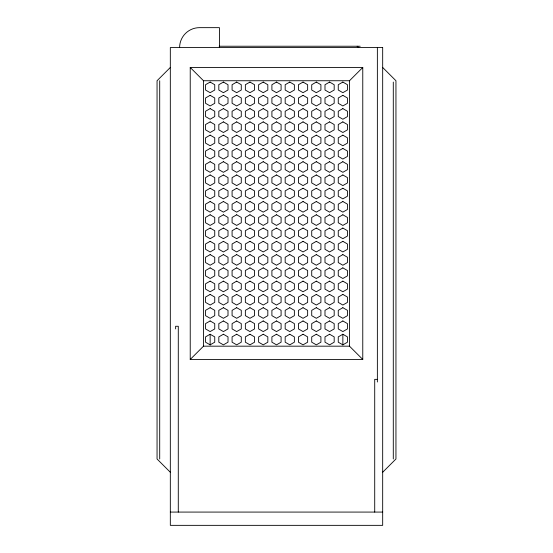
<?xml version="1.0" encoding="UTF-8"?>
<svg xmlns="http://www.w3.org/2000/svg" width="553" height="553" viewBox="0 0 553 553"><rect width="100%" height="100%" fill="white"/><g stroke="black" fill="none" stroke-linecap="round" stroke-linejoin="round"><path stroke-width="0.83" d="M170.324 67.466L157.052 80.738L157.052 458.99L170.324 472.262M362.768 359.45L349.496 346.178L349.496 80.738L362.768 67.466L190.232 67.466L190.232 359.45L362.768 359.45L362.768 67.466M190.232 359.45L203.504 346.178L203.504 80.738L190.232 67.466M382.676 472.262L395.948 458.99L395.948 80.738L382.676 67.466M219.147 46.231L360.203 46.231M203.504 80.738L349.496 80.738M203.504 346.178L349.496 346.178M377.367 379.358L374.713 379.358L374.713 512.078M170.324 512.078L382.676 512.078M357.141 46.231L358.786 47.558M393.294 82.065L393.294 458.99M377.367 47.558L377.367 382.012M342.86 334.634L342.86 344.982M219.43 47.558L219.43 27.65L199.522 27.65A19.908 19.908 0 0 0 179.614 47.558M210.14 334.634L210.14 344.982M178.287 512.078L178.287 326.27L175.633 326.27L175.633 328.924M159.706 80.738L159.706 458.99M210.14 82.065L205.543 84.72L205.543 90.028L210.14 92.683L214.737 90.028L214.737 84.72L210.14 82.065M223.412 82.065L218.815 84.72L218.815 90.028L223.412 92.683L228.009 90.028L228.009 84.72L223.412 82.065M210.14 95.337L205.543 97.992L205.543 103.3L210.14 105.955L214.737 103.3L214.737 97.992L210.14 95.337M236.684 82.065L232.087 84.72L232.087 90.028L236.684 92.683L241.281 90.028L241.281 84.72L236.684 82.065M223.412 95.337L218.815 97.992L218.815 103.3L223.412 105.955L228.009 103.3L228.009 97.992L223.412 95.337M249.956 82.065L245.359 84.72L245.359 90.028L249.956 92.683L254.553 90.028L254.553 84.72L249.956 82.065M210.14 108.609L205.543 111.264L205.543 116.572L210.14 119.227L214.737 116.572L214.737 111.264L210.14 108.609M236.684 95.337L232.087 97.992L232.087 103.3L236.684 105.955L241.281 103.3L241.281 97.992L236.684 95.337M263.228 82.065L258.631 84.72L258.631 90.028L263.228 92.683L267.825 90.028L267.825 84.72L263.228 82.065M223.412 108.609L218.815 111.264L218.815 116.572L223.412 119.227L228.009 116.572L228.009 111.264L223.412 108.609M249.956 95.337L245.359 97.992L245.359 103.3L249.956 105.955L254.553 103.3L254.553 97.992L249.956 95.337M276.5 82.065L271.903 84.72L271.903 90.028L276.5 92.683L281.097 90.028L281.097 84.72L276.5 82.065M210.14 121.881L205.543 124.536L205.543 129.844L210.14 132.499L214.737 129.844L214.737 124.536L210.14 121.881M236.684 108.609L232.087 111.264L232.087 116.572L236.684 119.227L241.281 116.572L241.281 111.264L236.684 108.609M263.228 95.337L258.631 97.992L258.631 103.3L263.228 105.955L267.825 103.3L267.825 97.992L263.228 95.337M289.772 82.065L285.175 84.72L285.175 90.028L289.772 92.683L294.369 90.028L294.369 84.72L289.772 82.065M223.412 121.881L218.815 124.536L218.815 129.844L223.412 132.499L228.009 129.844L228.009 124.536L223.412 121.881M249.956 108.609L245.359 111.264L245.359 116.572L249.956 119.227L254.553 116.572L254.553 111.264L249.956 108.609M276.5 95.337L271.903 97.992L271.903 103.3L276.5 105.955L281.097 103.3L281.097 97.992L276.5 95.337M210.14 135.153L205.543 137.808L205.543 143.116L210.14 145.771L214.737 143.116L214.737 137.808L210.14 135.153M303.044 82.065L298.447 84.72L298.447 90.028L303.044 92.683L307.641 90.028L307.641 84.72L303.044 82.065M236.684 121.881L232.087 124.536L232.087 129.844L236.684 132.499L241.281 129.844L241.281 124.536L236.684 121.881M263.228 108.609L258.631 111.264L258.631 116.572L263.228 119.227L267.825 116.572L267.825 111.264L263.228 108.609M289.772 95.337L285.175 97.992L285.175 103.3L289.772 105.955L294.369 103.3L294.369 97.992L289.772 95.337M223.412 135.153L218.815 137.808L218.815 143.116L223.412 145.771L228.009 143.116L228.009 137.808L223.412 135.153M316.316 82.065L311.719 84.72L311.719 90.028L316.316 92.683L320.913 90.028L320.913 84.72L316.316 82.065M249.956 121.881L245.359 124.536L245.359 129.844L249.956 132.499L254.553 129.844L254.553 124.536L249.956 121.881M276.5 108.609L271.903 111.264L271.903 116.572L276.5 119.227L281.097 116.572L281.097 111.264L276.5 108.609M210.14 148.425L205.543 151.08L205.543 156.388L210.14 159.043L214.737 156.388L214.737 151.08L210.14 148.425M303.044 95.337L298.447 97.992L298.447 103.3L303.044 105.955L307.641 103.3L307.641 97.992L303.044 95.337M236.684 135.153L232.087 137.808L232.087 143.116L236.684 145.771L241.281 143.116L241.281 137.808L236.684 135.153M329.588 82.065L324.991 84.72L324.991 90.028L329.588 92.683L334.185 90.028L334.185 84.72L329.588 82.065M263.228 121.881L258.631 124.536L258.631 129.844L263.228 132.499L267.825 129.844L267.825 124.536L263.228 121.881M289.772 108.609L285.175 111.264L285.175 116.572L289.772 119.227L294.369 116.572L294.369 111.264L289.772 108.609M223.412 148.425L218.815 151.08L218.815 156.388L223.412 159.043L228.009 156.388L228.009 151.08L223.412 148.425M316.316 95.337L311.719 97.992L311.719 103.3L316.316 105.955L320.913 103.3L320.913 97.992L316.316 95.337M249.956 135.153L245.359 137.808L245.359 143.116L249.956 145.771L254.553 143.116L254.553 137.808L249.956 135.153M342.86 82.065L338.263 84.72L338.263 90.028L342.86 92.683L347.457 90.028L347.457 84.72L342.86 82.065M276.5 121.881L271.903 124.536L271.903 129.844L276.5 132.499L281.097 129.844L281.097 124.536L276.5 121.881M210.14 161.697L205.543 164.352L205.543 169.66L210.14 172.315L214.737 169.66L214.737 164.352L210.14 161.697M303.044 108.609L298.447 111.264L298.447 116.572L303.044 119.227L307.641 116.572L307.641 111.264L303.044 108.609M236.684 148.425L232.087 151.08L232.087 156.388L236.684 159.043L241.281 156.388L241.281 151.08L236.684 148.425M329.588 95.337L324.991 97.992L324.991 103.3L329.588 105.955L334.185 103.3L334.185 97.992L329.588 95.337M263.228 135.153L258.631 137.808L258.631 143.116L263.228 145.771L267.825 143.116L267.825 137.808L263.228 135.153M289.772 121.881L285.175 124.536L285.175 129.844L289.772 132.499L294.369 129.844L294.369 124.536L289.772 121.881M223.412 161.697L218.815 164.352L218.815 169.66L223.412 172.315L228.009 169.66L228.009 164.352L223.412 161.697M316.316 108.609L311.719 111.264L311.719 116.572L316.316 119.227L320.913 116.572L320.913 111.264L316.316 108.609M249.956 148.425L245.359 151.08L245.359 156.388L249.956 159.043L254.553 156.388L254.553 151.08L249.956 148.425M342.86 95.337L338.263 97.992L338.263 103.3L342.86 105.955L347.457 103.3L347.457 97.992L342.86 95.337M276.5 135.153L271.903 137.808L271.903 143.116L276.5 145.771L281.097 143.116L281.097 137.808L276.5 135.153M210.14 174.969L205.543 177.624L205.543 182.932L210.14 185.587L214.737 182.932L214.737 177.624L210.14 174.969M303.044 121.881L298.447 124.536L298.447 129.844L303.044 132.499L307.641 129.844L307.641 124.536L303.044 121.881M236.684 161.697L232.087 164.352L232.087 169.66L236.684 172.315L241.281 169.66L241.281 164.352L236.684 161.697M329.588 108.609L324.991 111.264L324.991 116.572L329.588 119.227L334.185 116.572L334.185 111.264L329.588 108.609M263.228 148.425L258.631 151.08L258.631 156.388L263.228 159.043L267.825 156.388L267.825 151.08L263.228 148.425M289.772 135.153L285.175 137.808L285.175 143.116L289.772 145.771L294.369 143.116L294.369 137.808L289.772 135.153M223.412 174.969L218.815 177.624L218.815 182.932L223.412 185.587L228.009 182.932L228.009 177.624L223.412 174.969M316.316 121.881L311.719 124.536L311.719 129.844L316.316 132.499L320.913 129.844L320.913 124.536L316.316 121.881M249.956 161.697L245.359 164.352L245.359 169.66L249.956 172.315L254.553 169.66L254.553 164.352L249.956 161.697M342.86 108.609L338.263 111.264L338.263 116.572L342.86 119.227L347.457 116.572L347.457 111.264L342.86 108.609M276.5 148.425L271.903 151.08L271.903 156.388L276.5 159.043L281.097 156.388L281.097 151.08L276.5 148.425M210.14 188.241L205.543 190.896L205.543 196.204L210.14 198.859L214.737 196.204L214.737 190.896L210.14 188.241M303.044 135.153L298.447 137.808L298.447 143.116L303.044 145.771L307.641 143.116L307.641 137.808L303.044 135.153M236.684 174.969L232.087 177.624L232.087 182.932L236.684 185.587L241.281 182.932L241.281 177.624L236.684 174.969M329.588 121.881L324.991 124.536L324.991 129.844L329.588 132.499L334.185 129.844L334.185 124.536L329.588 121.881M263.228 161.697L258.631 164.352L258.631 169.66L263.228 172.315L267.825 169.66L267.825 164.352L263.228 161.697M289.772 148.425L285.175 151.08L285.175 156.388L289.772 159.043L294.369 156.388L294.369 151.08L289.772 148.425M223.412 188.241L218.815 190.896L218.815 196.204L223.412 198.859L228.009 196.204L228.009 190.896L223.412 188.241M316.316 135.153L311.719 137.808L311.719 143.116L316.316 145.771L320.913 143.116L320.913 137.808L316.316 135.153M249.956 174.969L245.359 177.624L245.359 182.932L249.956 185.587L254.553 182.932L254.553 177.624L249.956 174.969M342.86 121.881L338.263 124.536L338.263 129.844L342.86 132.499L347.457 129.844L347.457 124.536L342.86 121.881M276.5 161.697L271.903 164.352L271.903 169.66L276.5 172.315L281.097 169.66L281.097 164.352L276.5 161.697M210.14 201.513L205.543 204.168L205.543 209.476L210.14 212.131L214.737 209.476L214.737 204.168L210.14 201.513M303.044 148.425L298.447 151.08L298.447 156.388L303.044 159.043L307.641 156.388L307.641 151.08L303.044 148.425M236.684 188.241L232.087 190.896L232.087 196.204L236.684 198.859L241.281 196.204L241.281 190.896L236.684 188.241M329.588 135.153L324.991 137.808L324.991 143.116L329.588 145.771L334.185 143.116L334.185 137.808L329.588 135.153M263.228 174.969L258.631 177.624L258.631 182.932L263.228 185.587L267.825 182.932L267.825 177.624L263.228 174.969M289.772 161.697L285.175 164.352L285.175 169.66L289.772 172.315L294.369 169.66L294.369 164.352L289.772 161.697M223.412 201.513L218.815 204.168L218.815 209.476L223.412 212.131L228.009 209.476L228.009 204.168L223.412 201.513M316.316 148.425L311.719 151.08L311.719 156.388L316.316 159.043L320.913 156.388L320.913 151.08L316.316 148.425M249.956 188.241L245.359 190.896L245.359 196.204L249.956 198.859L254.553 196.204L254.553 190.896L249.956 188.241M342.86 135.153L338.263 137.808L338.263 143.116L342.86 145.771L347.457 143.116L347.457 137.808L342.86 135.153M276.5 174.969L271.903 177.624L271.903 182.932L276.5 185.587L281.097 182.932L281.097 177.624L276.5 174.969M210.14 214.785L205.543 217.44L205.543 222.748L210.14 225.403L214.737 222.748L214.737 217.44L210.14 214.785M303.044 161.697L298.447 164.352L298.447 169.66L303.044 172.315L307.641 169.66L307.641 164.352L303.044 161.697M236.684 201.513L232.087 204.168L232.087 209.476L236.684 212.131L241.281 209.476L241.281 204.168L236.684 201.513M329.588 148.425L324.991 151.08L324.991 156.388L329.588 159.043L334.185 156.388L334.185 151.08L329.588 148.425M263.228 188.241L258.631 190.896L258.631 196.204L263.228 198.859L267.825 196.204L267.825 190.896L263.228 188.241M289.772 174.969L285.175 177.624L285.175 182.932L289.772 185.587L294.369 182.932L294.369 177.624L289.772 174.969M223.412 214.785L218.815 217.44L218.815 222.748L223.412 225.403L228.009 222.748L228.009 217.44L223.412 214.785M316.316 161.697L311.719 164.352L311.719 169.66L316.316 172.315L320.913 169.66L320.913 164.352L316.316 161.697M249.956 201.513L245.359 204.168L245.359 209.476L249.956 212.131L254.553 209.476L254.553 204.168L249.956 201.513M342.86 148.425L338.263 151.08L338.263 156.388L342.86 159.043L347.457 156.388L347.457 151.08L342.86 148.425M276.5 188.241L271.903 190.896L271.903 196.204L276.5 198.859L281.097 196.204L281.097 190.896L276.5 188.241M210.14 228.057L205.543 230.712L205.543 236.02L210.14 238.675L214.737 236.02L214.737 230.712L210.14 228.057M303.044 174.969L298.447 177.624L298.447 182.932L303.044 185.587L307.641 182.932L307.641 177.624L303.044 174.969M236.684 214.785L232.087 217.44L232.087 222.748L236.684 225.403L241.281 222.748L241.281 217.44L236.684 214.785M329.588 161.697L324.991 164.352L324.991 169.66L329.588 172.315L334.185 169.66L334.185 164.352L329.588 161.697M263.228 201.513L258.631 204.168L258.631 209.476L263.228 212.131L267.825 209.476L267.825 204.168L263.228 201.513M289.772 188.241L285.175 190.896L285.175 196.204L289.772 198.859L294.369 196.204L294.369 190.896L289.772 188.241M223.412 228.057L218.815 230.712L218.815 236.02L223.412 238.675L228.009 236.02L228.009 230.712L223.412 228.057M316.316 174.969L311.719 177.624L311.719 182.932L316.316 185.587L320.913 182.932L320.913 177.624L316.316 174.969M249.956 214.785L245.359 217.44L245.359 222.748L249.956 225.403L254.553 222.748L254.553 217.44L249.956 214.785M342.86 161.697L338.263 164.352L338.263 169.66L342.86 172.315L347.457 169.66L347.457 164.352L342.86 161.697M276.5 201.513L271.903 204.168L271.903 209.476L276.5 212.131L281.097 209.476L281.097 204.168L276.5 201.513M210.14 241.329L205.543 243.984L205.543 249.292L210.14 251.947L214.737 249.292L214.737 243.984L210.14 241.329M303.044 188.241L298.447 190.896L298.447 196.204L303.044 198.859L307.641 196.204L307.641 190.896L303.044 188.241M236.684 228.057L232.087 230.712L232.087 236.02L236.684 238.675L241.281 236.02L241.281 230.712L236.684 228.057M329.588 174.969L324.991 177.624L324.991 182.932L329.588 185.587L334.185 182.932L334.185 177.624L329.588 174.969M263.228 214.785L258.631 217.44L258.631 222.748L263.228 225.403L267.825 222.748L267.825 217.44L263.228 214.785M289.772 201.513L285.175 204.168L285.175 209.476L289.772 212.131L294.369 209.476L294.369 204.168L289.772 201.513M223.412 241.329L218.815 243.984L218.815 249.292L223.412 251.947L228.009 249.292L228.009 243.984L223.412 241.329M316.316 188.241L311.719 190.896L311.719 196.204L316.316 198.859L320.913 196.204L320.913 190.896L316.316 188.241M249.956 228.057L245.359 230.712L245.359 236.02L249.956 238.675L254.553 236.02L254.553 230.712L249.956 228.057M342.86 174.969L338.263 177.624L338.263 182.932L342.86 185.587L347.457 182.932L347.457 177.624L342.86 174.969M276.5 214.785L271.903 217.44L271.903 222.748L276.5 225.403L281.097 222.748L281.097 217.44L276.5 214.785M210.14 254.601L205.543 257.256L205.543 262.564L210.14 265.219L214.737 262.564L214.737 257.256L210.14 254.601M303.044 201.513L298.447 204.168L298.447 209.476L303.044 212.131L307.641 209.476L307.641 204.168L303.044 201.513M236.684 241.329L232.087 243.984L232.087 249.292L236.684 251.947L241.281 249.292L241.281 243.984L236.684 241.329M329.588 188.241L324.991 190.896L324.991 196.204L329.588 198.859L334.185 196.204L334.185 190.896L329.588 188.241M263.228 228.057L258.631 230.712L258.631 236.02L263.228 238.675L267.825 236.02L267.825 230.712L263.228 228.057M289.772 214.785L285.175 217.44L285.175 222.748L289.772 225.403L294.369 222.748L294.369 217.44L289.772 214.785M223.412 254.601L218.815 257.256L218.815 262.564L223.412 265.219L228.009 262.564L228.009 257.256L223.412 254.601M316.316 201.513L311.719 204.168L311.719 209.476L316.316 212.131L320.913 209.476L320.913 204.168L316.316 201.513M249.956 241.329L245.359 243.984L245.359 249.292L249.956 251.947L254.553 249.292L254.553 243.984L249.956 241.329M342.86 188.241L338.263 190.896L338.263 196.204L342.86 198.859L347.457 196.204L347.457 190.896L342.86 188.241M276.5 228.057L271.903 230.712L271.903 236.02L276.5 238.675L281.097 236.02L281.097 230.712L276.5 228.057M210.14 267.873L205.543 270.528L205.543 275.836L210.14 278.491L214.737 275.836L214.737 270.528L210.14 267.873M303.044 214.785L298.447 217.44L298.447 222.748L303.044 225.403L307.641 222.748L307.641 217.44L303.044 214.785M236.684 254.601L232.087 257.256L232.087 262.564L236.684 265.219L241.281 262.564L241.281 257.256L236.684 254.601M329.588 201.513L324.991 204.168L324.991 209.476L329.588 212.131L334.185 209.476L334.185 204.168L329.588 201.513M263.228 241.329L258.631 243.984L258.631 249.292L263.228 251.947L267.825 249.292L267.825 243.984L263.228 241.329M289.772 228.057L285.175 230.712L285.175 236.02L289.772 238.675L294.369 236.02L294.369 230.712L289.772 228.057M223.412 267.873L218.815 270.528L218.815 275.836L223.412 278.491L228.009 275.836L228.009 270.528L223.412 267.873M316.316 214.785L311.719 217.44L311.719 222.748L316.316 225.403L320.913 222.748L320.913 217.44L316.316 214.785M249.956 254.601L245.359 257.256L245.359 262.564L249.956 265.219L254.553 262.564L254.553 257.256L249.956 254.601M342.86 201.513L338.263 204.168L338.263 209.476L342.86 212.131L347.457 209.476L347.457 204.168L342.86 201.513M276.5 241.329L271.903 243.984L271.903 249.292L276.5 251.947L281.097 249.292L281.097 243.984L276.5 241.329M210.14 281.145L205.543 283.8L205.543 289.108L210.14 291.763L214.737 289.108L214.737 283.8L210.14 281.145M303.044 228.057L298.447 230.712L298.447 236.02L303.044 238.675L307.641 236.02L307.641 230.712L303.044 228.057M236.684 267.873L232.087 270.528L232.087 275.836L236.684 278.491L241.281 275.836L241.281 270.528L236.684 267.873M329.588 214.785L324.991 217.44L324.991 222.748L329.588 225.403L334.185 222.748L334.185 217.44L329.588 214.785M263.228 254.601L258.631 257.256L258.631 262.564L263.228 265.219L267.825 262.564L267.825 257.256L263.228 254.601M289.772 241.329L285.175 243.984L285.175 249.292L289.772 251.947L294.369 249.292L294.369 243.984L289.772 241.329M223.412 281.145L218.815 283.8L218.815 289.108L223.412 291.763L228.009 289.108L228.009 283.8L223.412 281.145M316.316 228.057L311.719 230.712L311.719 236.02L316.316 238.675L320.913 236.02L320.913 230.712L316.316 228.057M249.956 267.873L245.359 270.528L245.359 275.836L249.956 278.491L254.553 275.836L254.553 270.528L249.956 267.873M342.86 214.785L338.263 217.44L338.263 222.748L342.86 225.403L347.457 222.748L347.457 217.44L342.86 214.785M276.5 254.601L271.903 257.256L271.903 262.564L276.5 265.219L281.097 262.564L281.097 257.256L276.5 254.601M210.14 294.417L205.543 297.072L205.543 302.38L210.14 305.035L214.737 302.38L214.737 297.072L210.14 294.417M303.044 241.329L298.447 243.984L298.447 249.292L303.044 251.947L307.641 249.292L307.641 243.984L303.044 241.329M236.684 281.145L232.087 283.8L232.087 289.108L236.684 291.763L241.281 289.108L241.281 283.8L236.684 281.145M329.588 228.057L324.991 230.712L324.991 236.02L329.588 238.675L334.185 236.02L334.185 230.712L329.588 228.057M263.228 267.873L258.631 270.528L258.631 275.836L263.228 278.491L267.825 275.836L267.825 270.528L263.228 267.873M289.772 254.601L285.175 257.256L285.175 262.564L289.772 265.219L294.369 262.564L294.369 257.256L289.772 254.601M223.412 294.417L218.815 297.072L218.815 302.38L223.412 305.035L228.009 302.38L228.009 297.072L223.412 294.417M316.316 241.329L311.719 243.984L311.719 249.292L316.316 251.947L320.913 249.292L320.913 243.984L316.316 241.329M249.956 281.145L245.359 283.8L245.359 289.108L249.956 291.763L254.553 289.108L254.553 283.8L249.956 281.145M342.86 228.057L338.263 230.712L338.263 236.02L342.86 238.675L347.457 236.02L347.457 230.712L342.86 228.057M276.5 267.873L271.903 270.528L271.903 275.836L276.5 278.491L281.097 275.836L281.097 270.528L276.5 267.873M210.14 307.689L205.543 310.344L205.543 315.652L210.14 318.307L214.737 315.652L214.737 310.344L210.14 307.689M303.044 254.601L298.447 257.256L298.447 262.564L303.044 265.219L307.641 262.564L307.641 257.256L303.044 254.601M236.684 294.417L232.087 297.072L232.087 302.38L236.684 305.035L241.281 302.38L241.281 297.072L236.684 294.417M329.588 241.329L324.991 243.984L324.991 249.292L329.588 251.947L334.185 249.292L334.185 243.984L329.588 241.329M263.228 281.145L258.631 283.8L258.631 289.108L263.228 291.763L267.825 289.108L267.825 283.8L263.228 281.145M289.772 267.873L285.175 270.528L285.175 275.836L289.772 278.491L294.369 275.836L294.369 270.528L289.772 267.873M223.412 307.689L218.815 310.344L218.815 315.652L223.412 318.307L228.009 315.652L228.009 310.344L223.412 307.689M316.316 254.601L311.719 257.256L311.719 262.564L316.316 265.219L320.913 262.564L320.913 257.256L316.316 254.601M249.956 294.417L245.359 297.072L245.359 302.38L249.956 305.035L254.553 302.38L254.553 297.072L249.956 294.417M342.86 241.329L338.263 243.984L338.263 249.292L342.86 251.947L347.457 249.292L347.457 243.984L342.86 241.329M276.5 281.145L271.903 283.8L271.903 289.108L276.5 291.763L281.097 289.108L281.097 283.8L276.5 281.145M210.14 320.961L205.543 323.616L205.543 328.924L210.14 331.579L214.737 328.924L214.737 323.616L210.14 320.961M303.044 267.873L298.447 270.528L298.447 275.836L303.044 278.491L307.641 275.836L307.641 270.528L303.044 267.873M236.684 307.689L232.087 310.344L232.087 315.652L236.684 318.307L241.281 315.652L241.281 310.344L236.684 307.689M329.588 254.601L324.991 257.256L324.991 262.564L329.588 265.219L334.185 262.564L334.185 257.256L329.588 254.601M263.228 294.417L258.631 297.072L258.631 302.38L263.228 305.035L267.825 302.38L267.825 297.072L263.228 294.417M289.772 281.145L285.175 283.8L285.175 289.108L289.772 291.763L294.369 289.108L294.369 283.8L289.772 281.145M223.412 320.961L218.815 323.616L218.815 328.924L223.412 331.579L228.009 328.924L228.009 323.616L223.412 320.961M316.316 267.873L311.719 270.528L311.719 275.836L316.316 278.491L320.913 275.836L320.913 270.528L316.316 267.873M249.956 307.689L245.359 310.344L245.359 315.652L249.956 318.307L254.553 315.652L254.553 310.344L249.956 307.689M342.86 254.601L338.263 257.256L338.263 262.564L342.86 265.219L347.457 262.564L347.457 257.256L342.86 254.601M276.5 294.417L271.903 297.072L271.903 302.38L276.5 305.035L281.097 302.38L281.097 297.072L276.5 294.417M210.14 334.233L205.543 336.888L205.543 342.196L210.14 344.851L214.737 342.196L214.737 336.888L210.14 334.233M303.044 281.145L298.447 283.8L298.447 289.108L303.044 291.763L307.641 289.108L307.641 283.8L303.044 281.145M236.684 320.961L232.087 323.616L232.087 328.924L236.684 331.579L241.281 328.924L241.281 323.616L236.684 320.961M329.588 267.873L324.991 270.528L324.991 275.836L329.588 278.491L334.185 275.836L334.185 270.528L329.588 267.873M263.228 307.689L258.631 310.344L258.631 315.652L263.228 318.307L267.825 315.652L267.825 310.344L263.228 307.689M289.772 294.417L285.175 297.072L285.175 302.38L289.772 305.035L294.369 302.38L294.369 297.072L289.772 294.417M223.412 334.233L218.815 336.888L218.815 342.196L223.412 344.851L228.009 342.196L228.009 336.888L223.412 334.233M316.316 281.145L311.719 283.8L311.719 289.108L316.316 291.763L320.913 289.108L320.913 283.8L316.316 281.145M249.956 320.961L245.359 323.616L245.359 328.924L249.956 331.579L254.553 328.924L254.553 323.616L249.956 320.961M342.86 267.873L338.263 270.528L338.263 275.836L342.86 278.491L347.457 275.836L347.457 270.528L342.86 267.873M276.5 307.689L271.903 310.344L271.903 315.652L276.5 318.307L281.097 315.652L281.097 310.344L276.5 307.689M303.044 294.417L298.447 297.072L298.447 302.38L303.044 305.035L307.641 302.38L307.641 297.072L303.044 294.417M236.684 334.233L232.087 336.888L232.087 342.196L236.684 344.851L241.281 342.196L241.281 336.888L236.684 334.233M329.588 281.145L324.991 283.8L324.991 289.108L329.588 291.763L334.185 289.108L334.185 283.8L329.588 281.145M263.228 320.961L258.631 323.616L258.631 328.924L263.228 331.579L267.825 328.924L267.825 323.616L263.228 320.961M289.772 307.689L285.175 310.344L285.175 315.652L289.772 318.307L294.369 315.652L294.369 310.344L289.772 307.689M316.316 294.417L311.719 297.072L311.719 302.38L316.316 305.035L320.913 302.38L320.913 297.072L316.316 294.417M249.956 334.233L245.359 336.888L245.359 342.196L249.956 344.851L254.553 342.196L254.553 336.888L249.956 334.233M342.86 281.145L338.263 283.8L338.263 289.108L342.86 291.763L347.457 289.108L347.457 283.8L342.86 281.145M276.5 320.961L271.903 323.616L271.903 328.924L276.5 331.579L281.097 328.924L281.097 323.616L276.5 320.961M303.044 307.689L298.447 310.344L298.447 315.652L303.044 318.307L307.641 315.652L307.641 310.344L303.044 307.689M329.588 294.417L324.991 297.072L324.991 302.38L329.588 305.035L334.185 302.38L334.185 297.072L329.588 294.417M263.228 334.233L258.631 336.888L258.631 342.196L263.228 344.851L267.825 342.196L267.825 336.888L263.228 334.233M289.772 320.961L285.175 323.616L285.175 328.924L289.772 331.579L294.369 328.924L294.369 323.616L289.772 320.961M316.316 307.689L311.719 310.344L311.719 315.652L316.316 318.307L320.913 315.652L320.913 310.344L316.316 307.689M342.86 294.417L338.263 297.072L338.263 302.38L342.86 305.035L347.457 302.38L347.457 297.072L342.86 294.417M276.5 334.233L271.903 336.888L271.903 342.196L276.5 344.851L281.097 342.196L281.097 336.888L276.5 334.233M303.044 320.961L298.447 323.616L298.447 328.924L303.044 331.579L307.641 328.924L307.641 323.616L303.044 320.961M329.588 307.689L324.991 310.344L324.991 315.652L329.588 318.307L334.185 315.652L334.185 310.344L329.588 307.689M289.772 334.233L285.175 336.888L285.175 342.196L289.772 344.851L294.369 342.196L294.369 336.888L289.772 334.233M316.316 320.961L311.719 323.616L311.719 328.924L316.316 331.579L320.913 328.924L320.913 323.616L316.316 320.961M342.86 307.689L338.263 310.344L338.263 315.652L342.86 318.307L347.457 315.652L347.457 310.344L342.86 307.689M303.044 334.233L298.447 336.888L298.447 342.196L303.044 344.851L307.641 342.196L307.641 336.888L303.044 334.233M329.588 320.961L324.991 323.616L324.991 328.924L329.588 331.579L334.185 328.924L334.185 323.616L329.588 320.961M316.316 334.233L311.719 336.888L311.719 342.196L316.316 344.851L320.913 342.196L320.913 336.888L316.316 334.233M342.86 320.961L338.263 323.616L338.263 328.924L342.86 331.579L347.457 328.924L347.457 323.616L342.86 320.961M329.588 334.233L324.991 336.888L324.991 342.196L329.588 344.851L334.185 342.196L334.185 336.888L329.588 334.233M342.86 334.233L338.263 336.888L338.263 342.196L342.86 344.851L347.457 342.196L347.457 336.888L342.86 334.233M382.676 47.558L170.324 47.558L170.324 525.35L382.676 525.35L382.676 47.558"/></g></svg>
